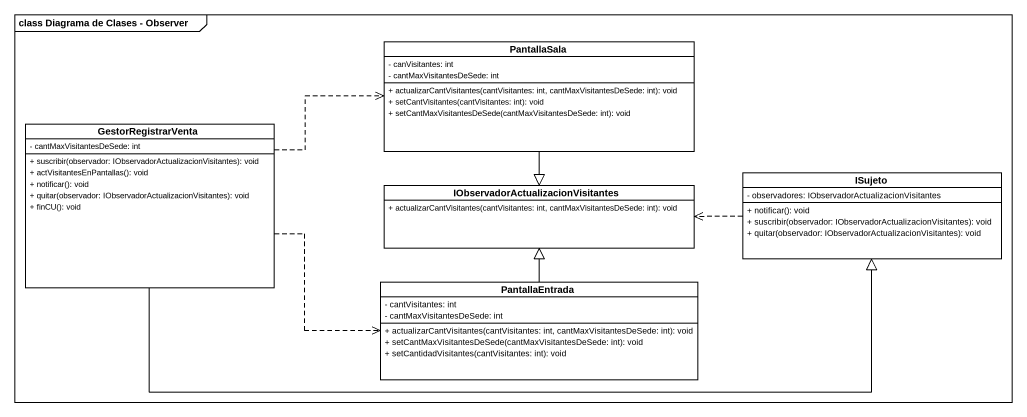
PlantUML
@startuml
mainframe class Diagrama de Clases - Observer
hide circle
hide empty members
skinparam classAttributeIconSize 0
class PantallaSala {
  - canVisitantes: int
  - cantMaxVisitantesDeSede: int
  + actualizarCantVisitantes(cantVisitantes: int, cantMaxVisitantesDeSede: int): void
  + setCantVisitantes(cantVisitantes: int): void
  + setCantMaxVisitantesDeSede(cantMaxVisitantesDeSede: int): void
}
class GestorRegistrarVenta {
  - cantMaxVisitantesDeSede: int
  + suscribir(observador: IObservadorActualizacionVisitantes): void
  + actVisitantesEnPantallas(): void
  + notificar(): void
  + quitar(observador: IObservadorActualizacionVisitantes): void
  + finCU(): void
}
class "IObservadorActualizacionVisitantes" as IObservadorActualizacionVisi {
  + actualizarCantVisitantes(cantVisitantes: int, cantMaxVisitantesDeSede: int): void
}
class ISujeto {
  - observadores: IObservadorActualizacionVisitantes
  + notificar(): void
  + suscribir(observador: IObservadorActualizacionVisitantes): void
  + quitar(observador: IObservadorActualizacionVisitantes): void
}
class PantallaEntrada {
  - cantVisitantes: int
  - cantMaxVisitantesDeSede: int
  + actualizarCantVisitantes(cantVisitantes: int, cantMaxVisitantesDeSede: int): void
  + setCantMaxVisitantesDeSede(cantMaxVisitantesDeSede: int): void
  + setCantidadVisitantes(cantVisitantes: int): void
}
PantallaSala --|> IObservadorActualizacionVisi
GestorRegistrarVenta .right.> PantallaSala
GestorRegistrarVenta -right-|> ISujeto
GestorRegistrarVenta .right.> PantallaEntrada
ISujeto .left.> IObservadorActualizacionVisi
PantallaEntrada -up-|> IObservadorActualizacionVisi
@enduml
